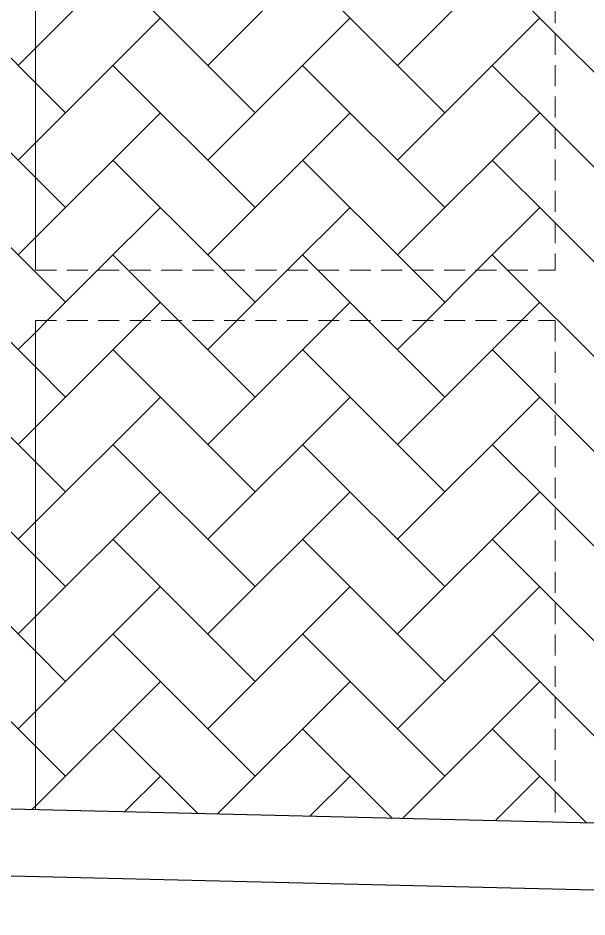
# Model space of a CAD drawing. Header units: millimetres. Extents: x 331487 to 517269, y 198509 to 399936.
# Drawn here: x 411241 to 414635, y 361677 to 367043 of the extents above; entities that cross this region are included whole.
import ezdxf

# ---------------------------------------------------------------- set-up
doc = ezdxf.new("R2010")
doc.units = ezdxf.units.MM
doc.header["$MEASUREMENT"] = 0
doc.linetypes.add('DASHED2', pattern=[0.375, 0.25, -0.125])
doc.layers.add('BEAM', color=1, linetype='Continuous', lineweight=5)
doc.layers.add('COLUMN', color=6, linetype='Continuous')

msp = doc.modelspace()

# ---------------------------------------------------------------- linework, layer by layer
at = {"layer": 'BEAM', "ltscale": 750}
for p, q in [((411345.1, 368449), (411345.1, 365537.6)), ((411345.1, 365237.6), (411345.1, 362319.2))]:
    msp.add_line(p, q, dxfattribs=at)
at = {"layer": 'BEAM', "linetype": 'DASHED2', "ltscale": 500}
for p, q in [((414445.1, 368449), (414445.1, 365537.6)), ((411345.1, 365537.6), (414445.1, 365537.6)), ((411345.1, 365237.6), (414445.1, 365237.6)), ((414445.1, 365237.6), (414445.1, 362244.6))]:
    msp.add_line(p, q, dxfattribs=at)
at = {"layer": 'BEAM', "color": 253, "linetype": 'Continuous', "ltscale": 750}
for p, q in [((411345.1, 366863.8), (412090.3, 367609)), ((412373.1, 366760.4), (413221.7, 367609)), ((413504.5, 366760.4), (414353, 367609)), ((412656, 366477.6), (411807.4, 367326.1)), ((413787.3, 366477.6), (412938.8, 367326.1)), ((414445.1, 366951.2), (414070.2, 367326.1)), ((411345.1, 366298.1), (412090.3, 367043.3)), ((412373.1, 366194.7), (413221.7, 367043.3)), ((413504.5, 366194.7), (414353, 367043.3)), ((411345.1, 366657.1), (411045.1, 366957)), ((414745.1, 366651.2), (414445.1, 366951.2)), ((411241.8, 366760.4), (411345.1, 366863.8)), ((412656, 365911.9), (411807.4, 366760.4)), ((413787.3, 365911.9), (412938.8, 366760.4)), ((414445.1, 366385.5), (414070.2, 366760.4)), ((411524.6, 366477.6), (411345.1, 366657.1)), ((411345.1, 365732.4), (412090.3, 366477.6)), ((412373.1, 365629.1), (413221.7, 366477.6)), ((413504.5, 365629.1), (414353, 366477.6)), ((411345.1, 366091.4), (411045.2, 366391.3)), ((414745.1, 366085.5), (414445.1, 366385.5)), ((411241.8, 366194.7), (411345.1, 366298.1)), ((412464.6, 365537.6), (411807.4, 366194.7)), ((413595.9, 365537.6), (412938.8, 366194.7)), ((414445.1, 365819.8), (414070.2, 366194.7)), ((411524.6, 365911.9), (411345.1, 366091.4)), ((411716, 365537.6), (412090.3, 365911.9)), ((412847.4, 365537.6), (413221.7, 365911.9)), ((413978.7, 365537.6), (414353, 365911.9)), ((411524.6, 365346.2), (411045.2, 365825.6)), ((414918.7, 365346.2), (414445.1, 365819.8)), ((411241.8, 365629.1), (411345.1, 365732.4)), ((411898.9, 365537.6), (411807.4, 365629.1)), ((413030.3, 365537.6), (412938.8, 365629.1)), ((414161.6, 365537.6), (414070.2, 365629.1)), ((411345.1, 364960), (410767.5, 365537.6)), ((411416, 365237.6), (411716, 365537.6)), ((412198.9, 365237.6), (411898.9, 365537.6)), ((412656, 365346.2), (412464.6, 365537.6)), ((412547.4, 365237.6), (412847.4, 365537.6)), ((413330.3, 365237.6), (413030.3, 365537.6)), ((413787.3, 365346.2), (413595.9, 365537.6)), ((413678.7, 365237.6), (413978.7, 365537.6)), ((414745.1, 364954.1), (414161.6, 365537.6)), ((411981.7, 365237.6), (412090.3, 365346.2)), ((413113.1, 365237.6), (413221.7, 365346.2)), ((414244.4, 365237.6), (414353, 365346.2)), ((411345.1, 365166.7), (411416, 365237.6)), ((411345.1, 364601), (411981.7, 365237.6)), ((412656, 364780.5), (412198.9, 365237.6)), ((412373.1, 365063.4), (412547.4, 365237.6)), ((412373.1, 364497.7), (413113.1, 365237.6)), ((413787.3, 364780.5), (413330.3, 365237.6)), ((413504.5, 365063.4), (413678.7, 365237.6)), ((413504.5, 364497.7), (414244.4, 365237.6)), ((411241.8, 365063.4), (411345.1, 365166.7)), ((412656, 364214.8), (411807.4, 365063.4)), ((413787.3, 364214.8), (412938.8, 365063.4)), ((414445.1, 364688.4), (414070.2, 365063.4)), ((411524.6, 364780.5), (411345.1, 364960)), ((411345.1, 364035.3), (412090.3, 364780.5)), ((412373.1, 363932), (413221.7, 364780.5)), ((413504.5, 363932), (414353, 364780.5)), ((411345.1, 364394.3), (411045.2, 364694.2)), ((414745.1, 364388.4), (414445.1, 364688.4)), ((411241.8, 364497.7), (411345.1, 364601)), ((412656, 363649.2), (411807.4, 364497.7)), ((413787.3, 363649.2), (412938.8, 364497.7)), ((414445.1, 364122.7), (414070.2, 364497.7)), ((411524.6, 364214.8), (411345.1, 364394.3)), ((411345.1, 363469.7), (412090.3, 364214.8)), ((412373.1, 363366.3), (413221.7, 364214.8)), ((413504.5, 363366.3), (414353, 364214.8)), ((411345.1, 363828.7), (411045.2, 364128.5)), ((414745.1, 363822.7), (414445.1, 364122.7)), ((411241.8, 363932), (411345.1, 364035.3)), ((412656, 363083.5), (411807.4, 363932)), ((413787.3, 363083.5), (412938.8, 363932)), ((414445.1, 363557.1), (414070.2, 363932)), ((411524.6, 363649.2), (411345.1, 363828.7)), ((411345.1, 362904), (412090.3, 363649.2)), ((412373.1, 362800.6), (413221.7, 363649.2)), ((413504.5, 362800.6), (414353, 363649.2)), ((411345.1, 363263), (411045.2, 363562.8)), ((414745.1, 363257.1), (414445.1, 363557.1)), ((411241.8, 363366.3), (411345.1, 363469.7)), ((412656, 362517.8), (411807.4, 363366.3)), ((413787.3, 362517.8), (412938.8, 363366.3)), ((414445.1, 362991.4), (414070.2, 363366.3)), ((411524.6, 363083.5), (411345.1, 363263)), ((411345.1, 362338.3), (412090.3, 363083.5)), ((412431.3, 362293.1), (413221.7, 363083.5)), ((413536.1, 362266.5), (414353, 363083.5)), ((411345.1, 362697.3), (411045.3, 362997.1)), ((414745.1, 362691.4), (414445.1, 362991.4)), ((411241.8, 362800.6), (411345.1, 362904)), ((412312.1, 362295.9), (411807.4, 362800.6)), ((413471.4, 362268.1), (412938.8, 362800.6)), ((414445.1, 362425.7), (414070.2, 362800.6)), ((411524.6, 362517.8), (411345.1, 362697.3)), ((411878.9, 362306.4), (412090.3, 362517.8)), ((412983.7, 362279.8), (413221.7, 362517.8)), ((414088.5, 362253.2), (414353, 362517.8)), ((414630.6, 362240.2), (414445.1, 362425.7)), ((411326.4, 362319.6), (411345.1, 362338.3))]:
    msp.add_line(p, q, dxfattribs=at)
at = {"layer": 'COLUMN'}
for p, q in [((383205.7, 362995.9), (421414.4, 362077)), ((382805.7, 362605.5), (421418.8, 361676.8))]:
    msp.add_line(p, q, dxfattribs=at)

doc.saveas('drawing.dxf')
